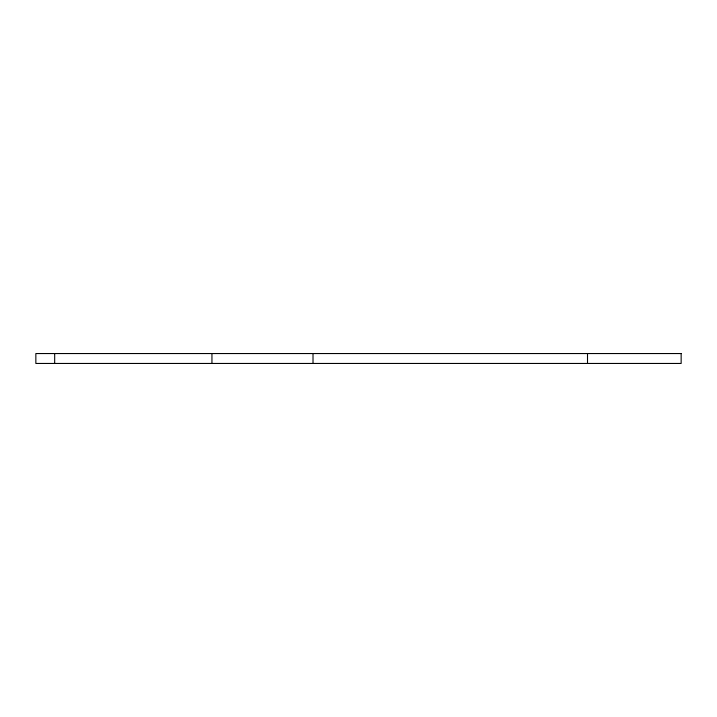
<?xml version="1.0" encoding="UTF-8"?>
<svg xmlns="http://www.w3.org/2000/svg" width="717" height="717" viewBox="0 0 717 717"><rect width="100%" height="100%" fill="white"/><g stroke="black" fill="none" stroke-linecap="round" stroke-linejoin="round"><path stroke-width="1.08" d="M587.51 353.544L587.51 363.456M313.015 353.544L313.015 363.456M211.945 353.544L211.945 363.456M54.68 353.544L54.68 363.456M681.15 353.544L35.85 353.544L35.85 363.456L681.15 363.456L681.15 353.544"/></g></svg>
